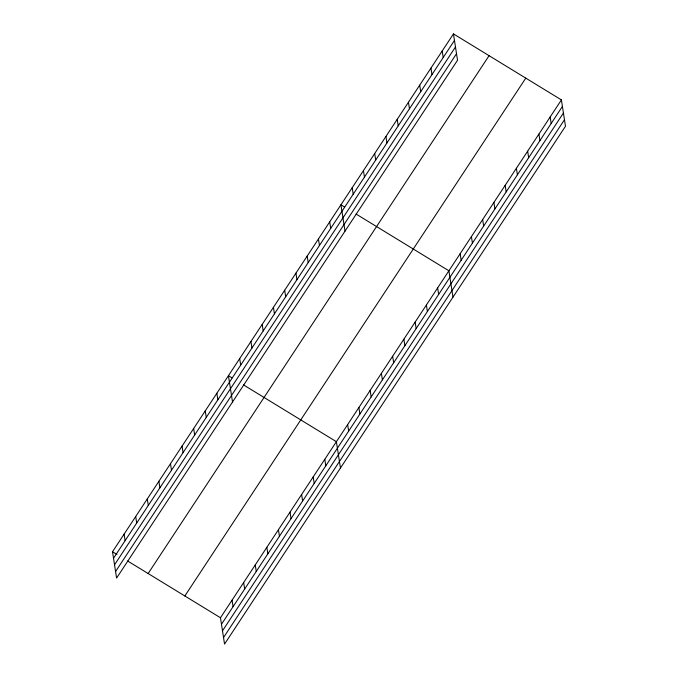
<?xml version="1.0" encoding="UTF-8"?>
<svg xmlns="http://www.w3.org/2000/svg" width="678" height="678" viewBox="0 0 678 678"><rect width="100%" height="100%" fill="white"/><g stroke="black" fill="none" stroke-linecap="round" stroke-linejoin="round"><path stroke-width="1.02" d="M453.455 33.9L457.531 60.24L116.591 578.088L112.514 551.748L453.455 33.9L561.409 99.912L565.486 126.252L224.545 644.1L220.469 617.76L561.409 99.912M113.523 558.265L454.463 40.417M114.531 564.808L455.472 46.96M115.574 571.546L456.514 53.698M148.135 573.529L489.075 55.681M184.848 595.979L525.781 78.131M221.477 624.277L562.418 106.429M222.494 630.82L563.435 112.972M223.537 637.557L564.477 119.709M344.509 206.968L340.941 204.79L345.017 231.13M356.086 214.045L448.904 270.802L452.98 297.142M231.995 377.858L228.435 375.68L232.512 402.02M243.571 384.935L336.39 441.692L340.466 468.032M112.514 551.748L116.963 554.468M127.65 561.003L220.469 617.76M550.163 116.997L551.172 123.515M538.908 134.091L539.917 140.609M527.654 151.177L528.662 157.694M516.407 168.271L517.416 174.788M505.152 185.357L506.161 191.874M493.906 202.442L494.915 208.96M482.651 219.536L483.66 226.054M471.405 236.622L472.413 243.139M442.2 50.986L443.209 57.503M460.15 253.716L461.159 260.233M430.954 68.08L431.962 74.597M419.699 85.165L420.707 91.683M437.649 287.887L438.658 294.405M408.444 102.259L409.461 108.768M426.394 304.981L427.403 311.499M397.198 119.345L398.206 125.862M415.148 322.067L416.156 328.584M385.943 136.431L386.952 142.948M403.893 339.161L404.902 345.678M374.697 153.525L375.705 160.042M392.647 356.247L393.655 362.764M363.442 170.61L364.45 177.127M381.392 373.332L382.4 379.849M352.196 187.704L353.204 194.213M370.146 390.426L371.154 396.944M358.891 407.512L359.899 414.029M329.694 221.876L330.703 228.393M347.644 424.606L348.653 431.123M318.44 238.97L319.448 245.487M307.185 256.055L308.202 262.572M295.939 273.149L296.947 279.658M324.796 459.303L325.804 465.811M284.684 290.235L285.692 296.752M313.202 476.905L314.211 483.422M273.437 307.32L274.446 313.838M301.617 494.516L302.625 501.025M262.183 324.415L263.191 330.932M290.023 512.119L291.031 518.636M250.936 341.5L251.945 348.017M278.429 529.73L279.438 536.239M239.681 358.594L240.69 365.103M266.835 547.332L267.844 553.85M255.25 564.944L256.259 571.452M216.841 393.282L217.85 399.8M243.656 582.546L244.665 589.063M205.248 410.893L206.256 417.411M232.062 600.157L233.071 606.666M193.654 428.504L194.662 435.013M182.06 446.107L183.077 452.624M170.475 463.718L171.483 470.227M158.881 481.321L159.889 487.838M147.287 498.932L148.296 505.441M135.693 516.534L136.702 523.052M124.108 534.145L125.116 540.654"/></g></svg>
